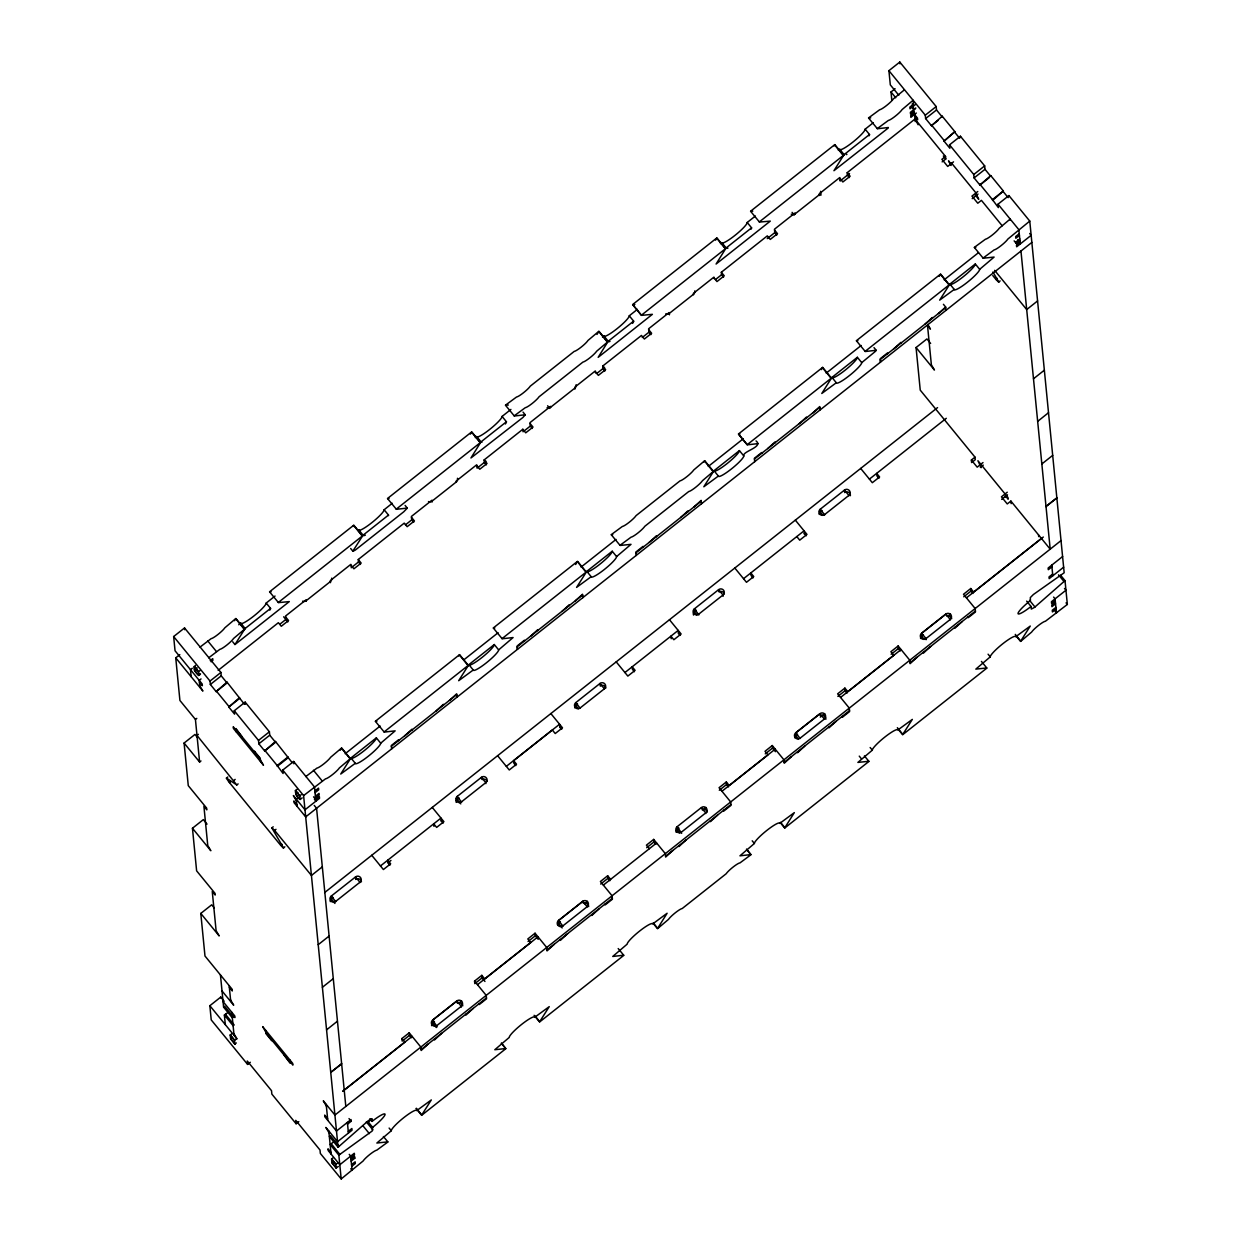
<?xml version="1.0" encoding="UTF-8"?>
<svg xmlns="http://www.w3.org/2000/svg" width="1241" height="1241" viewBox="0 0 1241 1241"><rect width="100%" height="100%" fill="white"/><g stroke="black" fill="none" stroke-linecap="round" stroke-linejoin="round"><path stroke-width="1.5" d="M334.853 1141.084L330.122 1144.466L338.855 1155.138L372.222 1130.985L372.641 1127.355L368.282 1122.019A16.288 2.513 -39.3 0 0 371.928 1118.994M350.66 548.491L352.925 551.283L355.159 550.182L403.744 511.804L407.296 508.127L405.109 505.413M471.642 432.178L480.36 442.851L470.944 457.976L522.911 417.472L525.238 414.82L523.05 412.105M873.99 347.62L876.162 350.288L875.696 351.141L861.735 362.636A16.288 2.513 -39.3 0 1 849.309 375.666A16.288 2.513 -39.3 0 1 836.31 382.74L821.79 393.49L831.315 378.35M284.841 846.796L283.413 848.146L280.714 845.354L228.623 781.582L226.405 778.185L227.786 776.975M226.42 778.045L236.783 784.964L196.993 735.417L198.358 734.331M200.204 670.388L198.389 671.831C187.453 659.979 201.011 670.916 198.793 675.507C196.187 673.398 191.781 668.356 195.442 665.393M915.424 108.494L913.997 109.642L912.275 103.717M713.373 471.658L703.818 486.782L718.368 476.048A16.288 2.513 -39.3 0 0 731.368 468.974A16.288 2.513 -39.3 0 0 743.793 455.943C741.901 451.336 763.944 447.117 756.048 440.927M338.328 1166.416L336.202 1168.076L335.815 1164.105L331.58 1158.97L332.914 1157.962M244.477 629.466L234.952 644.575L289.308 601.59L278.465 602.63L269.561 591.817L353.794 525.176L362.512 535.864L278.279 602.505M459.48 654.953L458.86 655.946M468.214 665.626L458.674 680.72L473.24 670A16.288 2.513 -39.3 0 0 486.239 662.927A16.288 2.513 -39.3 0 0 498.649 649.881L513.091 637.548L502.186 638.774L493.282 627.977L577.515 561.335L586.248 572.008L502.016 638.65M759.306 221.937L843.539 155.296L834.805 144.608L750.572 211.249L759.476 222.061L770.289 221.115L716.088 264.038L725.473 248.96L716.786 238.194M577.422 561.646L576.801 562.623M577.406 561.661L586.171 572.287M834.712 144.918L834.092 145.911M843.446 155.606L833.936 170.715L887.92 128.257L888.323 127.513L877.418 128.754L868.514 117.942L879.652 109.751A9.308 1.427 -39.3 0 0 886.617 105.469A9.308 1.427 -39.3 0 0 893.349 98.908L904.394 89.833M704.624 461L703.988 461.993M822.566 367.693L821.34 369.616M657.606 928.408L667.115 913.252L652.595 924.002A16.288 2.513 -39.3 0 0 639.596 931.076A16.288 2.513 -39.3 0 0 627.186 944.122L612.744 956.454L623.649 955.229M784.808 827.763L794.333 812.622L779.798 823.372A16.288 2.513 -39.3 0 0 766.798 830.446A16.288 2.513 -39.3 0 0 754.388 843.477L739.946 855.825L750.836 854.584L746.477 849.247M902.75 734.455L912.337 719.392L897.739 730.065A16.288 2.513 -39.3 0 0 884.74 737.138A16.288 2.513 -39.3 0 0 872.314 750.169L857.888 762.424L868.778 761.276M834.681 144.98L843.43 155.621M704.593 461.063L713.327 471.735M234.533 620.717L235.774 618.763L244.446 629.528M353.065 526.479L353.716 525.455L362.388 536.221L352.832 551.159M470.401 434.102L471.006 433.171M597.014 334.403L598.845 331.502L607.532 342.283L598.162 357.346L652.394 314.33L641.535 315.369L632.631 304.557L716.864 237.915L725.597 248.603L641.364 315.245L632.817 304.681L634.849 304.448M340.313 750.185L341.554 748.23L350.241 758.996L340.732 774.043L355.298 763.308A16.288 2.513 -39.3 0 0 368.298 756.234A16.288 2.513 -39.3 0 0 380.708 743.204L395.15 730.856L384.245 732.097L375.34 721.285L459.589 654.643L468.307 665.331L384.074 731.973M715.545 240.149L716.74 238.288M575.607 564.5L576.196 563.569M586.124 572.38L576.584 587.396L591.181 576.693A16.288 2.513 -39.3 0 0 604.181 569.619A16.288 2.513 -39.3 0 0 616.591 556.573L631.017 544.334L620.128 545.466L611.224 534.669L622.361 526.463A9.308 1.427 -39.3 0 0 629.327 522.182A9.308 1.427 -39.3 0 0 636.059 515.635L680.006 480.872A9.308 1.427 -39.3 0 0 686.956 476.591A9.308 1.427 -39.3 0 0 693.688 470.029L704.717 460.69L713.451 471.378L702.422 480.717A9.308 1.427 -39.3 0 1 695.689 487.263A9.308 1.427 -39.3 0 1 688.724 491.545L644.793 526.308A9.308 1.427 -39.3 0 1 638.045 532.87A9.308 1.427 -39.3 0 1 631.095 537.151L619.957 545.342M939.282 276.309L940.523 274.354L949.194 285.12L939.67 300.136L954.251 289.432A16.288 2.513 -39.3 0 0 967.251 282.359A16.288 2.513 -39.3 0 0 979.676 269.328L994.103 257.073L983.213 258.221L974.309 247.409L985.447 239.218A9.308 1.427 -39.3 0 0 992.397 234.937A9.308 1.427 -39.3 0 0 999.129 228.375L1010.158 219.052L1010.283 220.293M914.043 109.642L912.74 108.479M314.438 799.39L315.881 801.174L314.5 786.98L293.652 761.462L282.746 770.072L303.595 795.59L338.079 1147.227L368.422 1120.607L371.742 1118.73L372.067 1121.399A16.288 2.513 -39.3 0 1 385.067 1114.325A16.288 2.513 -39.3 0 1 372.641 1127.355M1026.664 601.125L1031.038 606.461L1031.302 609.098L1034.467 607.407L1065.011 580.633L1060.652 575.297M339.057 1146.42L330.385 1135.686L329.423 1136.492L338.079 1147.227M223.675 1007.087L224.637 1006.28L233.37 1016.953L232.331 1017.822L223.597 1007.134L220.448 974.961M486.317 464.863L484.378 462.49L484.13 459.93L522.833 429.262L525.734 432.83L533.01 427.075L530.093 423.522M515.806 765.588L513.867 763.215L513.603 760.655L552.323 729.987L555.223 733.54L562.483 727.8L550.849 713.559M173.647 636.555L184.537 627.946L220.914 672.451L221.239 675.849L227.056 682.969L216.167 691.594L210.35 684.474L210.024 681.061L173.647 636.555L175.043 650.765L202.19 683.993L202.361 685.699L199.46 682.131M898.794 95.247L890.309 84.869L888.913 70.675L899.803 62.05L936.179 106.555L936.505 109.968L942.322 117.088L942.245 116.235L931.433 125.698L938.243 120.315M200.964 760.966L199.615 762.036L195.426 719.439L179.914 700.451L175.741 657.854L179.821 654.628M891.783 99.947L891.007 91.958L895.087 88.732M208.752 657.777L219.859 649.338A9.308 1.427 -39.3 0 0 226.824 645.056A9.308 1.427 -39.3 0 0 233.556 638.495L244.586 629.171L235.852 618.483L224.823 627.822A9.308 1.427 -39.3 0 1 218.09 634.368A9.308 1.427 -39.3 0 1 211.125 638.65L200.018 647.104M238.737 624.766L240.77 623.153A16.288 2.513 -39.3 0 0 253.769 616.079A16.288 2.513 -39.3 0 0 266.195 603.048L275.037 596.052M358.029 530.388L358.711 529.845A16.288 2.513 -39.3 0 0 371.711 522.771A16.288 2.513 -39.3 0 0 384.136 509.741L392.296 503.272M475.287 437.608L476.653 436.537A16.288 2.513 -39.3 0 0 489.652 429.464A16.288 2.513 -39.3 0 0 502.078 416.433L510.92 409.421M602.49 336.978L603.855 335.908A16.288 2.513 -39.3 0 0 616.855 328.834A16.288 2.513 -39.3 0 0 629.265 315.788L637.44 309.335M720.432 243.67L721.797 242.6A16.288 2.513 -39.3 0 0 734.796 235.526A16.288 2.513 -39.3 0 0 747.206 222.48L755.381 216.027M838.373 150.363L839.738 149.277A16.288 2.513 -39.3 0 0 852.738 142.203A16.288 2.513 -39.3 0 0 865.148 129.173L873.323 122.704M192.308 668.232L190.494 669.675L191.192 676.764M245.315 628.83A16.288 2.513 -39.3 0 1 245.144 628.504L270.554 608.385L266.195 603.048M358.711 529.845L363.086 535.181L388.495 515.077L384.136 509.741M396.22 509.182L480.453 442.541L471.735 431.868L387.502 498.51L396.406 509.306L407.296 508.081M476.653 436.537L481.012 441.874L506.437 421.769L502.078 416.433M514.162 415.875L525.3 407.684A9.308 1.427 -39.3 0 0 532.265 403.403A9.308 1.427 -39.3 0 0 538.997 396.841L582.944 362.077A9.308 1.427 -39.3 0 0 589.894 357.796A9.308 1.427 -39.3 0 0 596.626 351.25L607.656 341.911L598.922 331.238L588.001 340.437A9.308 1.427 -39.3 0 1 581.176 347.123A9.308 1.427 -39.3 0 1 574.211 351.405L530.264 386.168A9.308 1.427 -39.3 0 1 523.531 392.714A9.308 1.427 -39.3 0 1 516.566 396.996L505.444 405.202L514.332 415.999L525.238 414.773M603.855 335.908L608.214 341.244L633.639 321.14L629.265 315.788M721.797 242.6L726.156 247.936L751.581 227.832L747.206 222.48M844.283 154.954A16.288 2.513 -39.3 0 1 844.097 154.629L869.507 134.509L865.148 129.173M877.247 128.63L888.385 120.424A9.308 1.427 -39.3 0 0 895.335 116.142A9.308 1.427 -39.3 0 0 902.067 109.596L913.097 100.257L913.485 104.228L909.855 107.114L910.025 108.805L915.47 104.508M197.102 667.891L194.372 670.031L198.731 675.383L200.158 674.375M210.241 660.615L212.738 658.63L212.909 660.336L211.094 661.779M198.731 675.383L200.546 673.941M915.811 108.045L910.367 112.357L910.537 114.063L914.167 111.194L914.322 112.76L910.692 115.63L910.863 117.337L916.308 113.024M201.042 678.92L199.227 680.347L199.925 687.452M604.894 370.997L602.955 368.624L602.707 366.064L641.457 335.458L644.374 339.01L651.634 333.271L648.717 329.703M218.137 670.373L278.372 622.703L281.288 626.271L288.548 620.516L285.647 616.963M302.618 601.156A3.49 3.428 -5.6 0 0 306.217 600.691L330.416 581.533A3.49 3.428 -5.6 0 0 331.657 578.182M360.448 564.438L358.509 562.064L358.261 559.505L404.24 523.128L407.157 526.68L414.416 520.941L411.516 517.373M428.486 501.566A3.49 3.428 -5.6 0 0 432.085 501.1L456.285 481.958A3.49 3.428 -5.6 0 0 457.448 478.266M547.064 407.715A3.49 3.428 -5.6 0 0 550.663 407.234L574.878 388.092A3.49 3.428 -5.6 0 0 576.119 384.726M665.703 313.895A3.49 3.428 -5.6 0 0 669.287 313.43L693.502 294.272A3.49 3.428 -5.6 0 0 694.743 290.921M723.519 277.193L721.579 274.819L721.331 272.26L767.326 235.868L770.242 239.435L777.502 233.68L774.586 230.128M849.387 177.603L847.448 175.229L847.2 172.67L914.974 119.058L945.533 156.444L945.782 158.988L942.152 161.873M280.482 623.711L285.849 619.461L285.508 616.063L306.093 599.775L306.232 601.264M351.203 567.758L358.773 561.77M405.419 524.865L411.717 519.886L411.376 516.473L431.961 500.201L432.132 502.016L432.085 501.1M477.071 468.183L485.945 461.156M523.671 431.31L530.326 426.051L529.985 422.638L550.57 406.365L550.663 407.234M596.781 373.463L604.553 367.32M642.264 337.474L648.934 332.216L648.593 328.803L669.163 312.53L669.38 314.656M715.545 279.504L721.843 274.525M767.233 238.613L774.787 232.625L774.462 229.228L795.031 212.94L795.186 214.166M840.141 180.922L849.542 173.492M210.024 681.061L220.914 672.451M931.433 125.698L925.615 118.578L925.29 115.18L936.179 106.555M210.35 684.474L221.239 675.849M925.615 118.578L936.505 109.968M216.167 691.594L226.979 682.116L244.399 704.19M195.426 719.439L196.792 718.368M234.27 710.736L258.5 740.412L258.842 743.809L264.659 750.929L275.549 742.32L269.731 735.199L269.406 731.787L245.16 702.111L234.27 710.736L234.596 714.149L228.778 707.029L239.591 697.551M989.449 177.494L979.925 185.049L990.737 175.57L990.814 176.424L984.997 169.303L984.671 165.891L960.425 136.231L949.536 144.84L949.861 148.253L944.044 141.133L954.856 131.655L942.245 116.235M228.778 707.029L239.668 698.404M944.044 141.133L954.856 131.655M207.014 824.117L203.338 819.618L192.448 828.243L210.83 850.737L207.759 845.478L203.912 806.278L206.813 809.846L206.658 808.139L188.275 785.646L184.087 743.049L194.992 734.424L197.366 737.356M945.533 156.444L941.888 159.313L947.721 166.434L953.522 161.842M258.5 740.412L269.406 731.787M979.925 185.049L974.107 177.928L973.766 174.516L984.671 165.891M258.842 743.809L269.731 735.199M974.107 177.928L984.997 169.303M264.659 750.929L275.471 741.466L292.162 762.641M229.399 782.559L230.748 781.473M977.768 191.502L971.951 196.109L977.784 203.229L981.414 200.344L1002.185 225.769M233.804 780.465L235.169 779.395M972.215 198.653L978.017 194.061M236.783 784.964L238.132 783.893M282.746 770.072L283.088 773.484L277.177 765.511L288.083 756.886M1031.038 606.461A16.288 2.513 -39.3 0 1 1018.023 613.535A16.288 2.513 -39.3 0 1 1030.449 600.504L1030.309 597.604L1033.412 594.486L1064.173 572.768L1029.766 221.084L1008.902 195.566L998.012 204.191L998.353 207.588L992.443 199.615L1003.348 191.005L990.737 175.57M277.27 766.364L288.16 757.739M992.536 200.468L1003.348 191.005M303.595 795.59L325.545 778.821A9.308 1.427 -39.3 0 0 332.604 774.524A9.308 1.427 -39.3 0 0 339.351 767.962L350.365 758.639L341.647 747.951L330.618 757.289A9.308 1.427 -39.3 0 1 323.885 763.836A9.308 1.427 -39.3 0 1 316.92 768.117L305.813 776.571M297.266 789.183L295.451 790.61C294.877 793.495 298.864 802.322 302.184 797.87M345.2 753.706L380.149 726.047M463.824 659.855L498.091 632.739M581.083 567.075L616.032 539.432M708.285 466.445L743.235 438.802M826.227 373.138L861.176 345.494M944.168 279.83L978.435 252.714M297.824 792.518L295.792 794.209L300.136 799.53L299.779 795.822L301.144 794.752M298.104 797.699L296.289 799.142L296.987 806.231M355.298 763.308L350.924 757.972L376.349 737.852L380.708 743.204M473.24 670L468.865 664.649L494.29 644.544L498.649 649.881M591.181 576.693L586.807 571.341L612.232 551.237L616.591 556.573M718.368 476.048L714.009 470.711L739.419 450.607L743.793 455.943M836.31 382.74L831.951 377.404L857.36 357.299L861.735 362.636M954.251 289.432L949.892 284.096L975.302 263.976L979.676 269.328M865.101 351.405L949.334 284.763L940.6 274.075L856.368 340.717L865.272 351.529L876.162 350.288M983.043 258.097L994.165 249.891A9.308 1.427 -39.3 0 0 1001.13 245.609A9.308 1.427 -39.3 0 0 1007.863 239.063L1029.766 221.084M314.904 790.982L318.534 788.097L318.704 789.803L315.074 792.673M1019.28 233.696L1015.65 236.581L1015.821 238.272L1019.45 235.402M283.475 847.882L271.841 827.887L273.206 826.816M315.416 796.226L319.046 793.356L319.216 795.062L315.586 797.932M1019.792 238.955L1016.162 241.824L1016.332 243.531L1019.962 240.661M271.841 827.887L274.618 830.415L275.983 829.329M1031.178 235.309L1016.643 246.804L1016.488 245.097L1020.118 242.228L1017.93 239.544M943.424 304.309L945.611 306.977L938.429 313.585M391.349 746.322L456.704 694.619L456.952 697.178M635.842 552.928L701.196 501.224M754.419 459.061L819.774 407.358L820.037 409.918L819.743 406.567L812.56 413.16M945.642 307.784L880.288 359.487L880.536 362.046L880.257 358.696L887.517 352.94L887.594 353.794M305.689 816.888L1031.876 242.398M280.714 845.354L282.079 844.283M992.769 275.533L995.98 279.458L997.345 278.387M229.383 987.402L232.3 990.954L232.129 989.263L204.982 956.02L200.794 913.423L211.684 904.813L214.135 907.807M975.007 457.169L971.377 460.039L971.625 462.583L975.255 459.713L975.007 457.169L920.248 390.139L916.06 347.542L926.949 338.917L930.626 343.416M995.98 279.458L998.726 282.265L1000.106 280.9M322.319 866.838L311.429 875.463L274.618 830.415M1037.585 300.942L1026.695 309.567L994.63 270.336M324.63 892.574L937.56 407.606M456.223 802.4A3.49 3.428 -5.6 0 1 457.448 799.033L457.184 796.458L481.415 777.331A3.49 3.428 -5.6 0 1 486.317 777.843A3.49 3.428 -5.6 0 1 485.774 782.683L485.867 783.629M330.292 901.633A3.49 3.428 -5.6 0 1 331.595 898.624L333.1 897.429M457.448 799.033L458.968 797.839M574.738 707.835A3.49 3.428 -5.6 0 1 576.041 705.183L577.546 703.988M693.517 615.055A3.49 3.428 -5.6 0 1 694.665 611.363L696.185 610.169M819.231 514.441A3.49 3.428 -5.6 0 1 820.534 511.788L822.054 510.594M380.46 865.954L440.974 818.083L441.3 821.48M506.328 766.364L559.582 724.248L559.908 727.645M624.937 672.529L678.191 630.397L678.517 633.81M722.991 594.997L698.761 614.124A3.49 3.428 -5.6 0 1 693.874 613.643A3.49 3.428 -5.6 0 1 694.417 608.819L718.617 589.661A3.49 3.428 -5.6 0 1 723.534 590.173A3.49 3.428 -5.6 0 1 722.991 594.997L723.115 596.285M743.545 578.694L804.059 530.822L804.385 534.235M869.414 479.119L946.294 418.295M389.938 865.163L387.999 862.79L390.962 860.447M250.325 1062.265L247.611 1064.421L211.234 1019.916L209.853 1005.722L220.743 997.097L224.14 1001.254M225.319 1024.663L224.373 1015.045L227.258 1012.966M318.223 944.68L329.113 936.055M1033.489 378.784L1044.379 370.159M231.571 1033.939L230.221 1035.025L234.409 1039.942L234.937 1044.007L236.302 1042.936M231.943 1037.6L230.624 1038.826L234.906 1044.069M235.945 1039.275L234.58 1040.361L230.174 1034.963L230.578 1038.639L234.89 1043.852M983.012 462.552L977.194 467.159L971.377 460.039M333.286 978.653L322.396 987.278M1037.662 421.382L1048.505 412.71M980.359 467.407L983.26 465.111M326.569 1029.859L337.428 1021.203M1041.835 463.979L1052.725 455.354M1007.258 492.227L1001.44 496.819L1007.258 503.939L1010.888 501.069L1050.196 549.158L1020.955 250.992M1001.689 499.378L1007.506 494.787M409.189 1032.807L409.452 1035.366L402.177 1041.106L401.929 1038.546L409.189 1032.807L420.854 1047.078L421.195 1050.475L428.362 1043.883M481.818 975.348L482.066 977.908L474.807 983.648L474.543 981.104L481.818 975.348L484.719 978.916L530.714 942.524L527.797 938.972L535.057 933.216L546.723 947.488M610.588 879.326L607.671 875.774L600.411 881.513L612.077 895.785L612.402 899.198L605.143 904.937L605.065 904.084M672.839 850.473L665.657 857.066L665.331 853.653L653.697 839.412L646.421 845.152L649.338 848.72M791.448 756.622L784.265 763.231L783.909 759.787L772.274 745.546L765.014 751.301L767.915 754.854L729.212 785.522L726.311 781.97L719.051 787.709L730.685 801.95L731.011 805.362L723.751 811.102L723.674 810.249M917.316 657.047L910.134 663.64L909.777 660.212L898.143 645.972L890.883 651.711L893.784 655.279L847.805 691.656L844.888 688.103L837.628 693.843L849.294 708.115L849.62 711.527L842.36 717.267L842.282 716.414M1041.447 538.454L973.673 592.081L970.757 588.513L963.497 594.268L975.162 608.524L975.488 611.937L968.228 617.677L968.151 616.839M247.611 1064.421L247.269 1061.008L271.515 1090.684L271.857 1094.097L296.103 1123.757L298.817 1121.616M528.045 941.531L535.321 935.776L535.057 933.216M600.675 884.073L607.935 878.333L607.671 875.774M646.685 847.712L653.945 841.972L653.697 839.412M719.299 790.269L726.559 784.514L726.311 781.97M765.263 753.845L772.523 748.106L772.274 745.546M837.877 696.403L845.137 690.663L844.888 688.103M891.131 654.271L898.391 648.531L898.143 645.972M963.745 596.812L971.005 591.073L970.757 588.513M343.09 1090.963L404.845 1042.114L401.929 1038.546M436.305 1027.532L433.031 1023.515L432.675 1020.086L456.905 1000.96L461.264 1006.311L437.049 1025.423A3.49 3.428 -5.6 0 1 432.132 1024.911A3.49 3.428 -5.6 0 1 432.675 1020.086L456.89 1000.944A3.49 3.428 -5.6 0 1 461.792 1001.456A3.49 3.428 -5.6 0 1 461.249 1006.28L461.326 1007.072M562.949 926.174L558.574 920.527L582.774 901.385L587.133 906.721L562.918 925.848A3.49 3.428 -5.6 0 1 558 925.336A3.49 3.428 -5.6 0 1 558.543 920.512L582.758 901.354A3.49 3.428 -5.6 0 1 587.66 901.866A3.49 3.428 -5.6 0 1 587.117 906.69L587.148 907.016M798.289 738.938L796.117 736.27L795.76 732.826L819.991 713.715L824.35 719.051L800.119 738.178A3.49 3.428 -5.6 0 1 795.217 737.65A3.49 3.428 -5.6 0 1 795.76 732.826L819.96 713.684A3.49 3.428 -5.6 0 1 824.862 714.195A3.49 3.428 -5.6 0 1 824.334 719.02L824.365 719.346M924.157 639.363L921.985 636.68L921.629 633.251L945.859 614.124L950.218 619.461L925.988 638.588A3.49 3.428 -5.6 0 1 921.086 638.076A3.49 3.428 -5.6 0 1 921.629 633.251L945.828 614.109A3.49 3.428 -5.6 0 1 950.73 614.621A3.49 3.428 -5.6 0 1 950.203 619.445L950.249 619.926M342.78 1091.258L412.121 1036.39M477.475 984.687L537.989 936.815M603.343 885.112L656.598 842.98M721.952 791.262L775.206 749.145M840.56 697.426L901.075 649.555M966.429 597.852L1043.309 537.027M434.443 1021.452L432.923 1022.646A3.49 3.428 -5.6 0 0 431.635 1025.655M560.312 921.861L558.791 923.056A3.49 3.428 -5.6 0 0 557.566 925.01M678.936 828.057L677.431 829.252A3.49 3.428 -5.6 0 0 676.128 832.261M797.529 734.191L796.008 735.386A3.49 3.428 -5.6 0 0 794.721 737.697M923.382 634.616L921.877 635.811A3.49 3.428 -5.6 0 0 920.574 638.463M458.689 1003.224L461.59 1000.929M584.558 903.634L587.458 901.338M703.166 809.799L706.067 807.503M820.317 717.112L824.676 713.668M947.643 616.389L950.544 614.093M1061.086 540.549L334.93 1115.054L323.296 1100.814L326.367 1106.072M421.087 1049.607L486.441 997.904M546.955 950.017L612.309 898.313L612.061 895.754M665.579 856.212L730.933 804.509M784.157 762.346L849.511 710.643M910.025 662.772L975.379 611.068M1062.653 556.526L1048.133 568.006L1048.288 569.712L1051.918 566.842M347.558 1124.113L351.187 1121.244L351.017 1119.537L336.497 1131.032L324.847 1116.791L324.692 1115.085L327.593 1118.637M348.256 1131.358L351.886 1128.488L352.056 1130.194L337.536 1141.673L325.902 1127.433L328.974 1132.707M1052.632 574.087L1049.002 576.956L1049.172 578.663L1063.692 567.168M333.271 1161.623L331.968 1162.848L336.202 1168.076M337.288 1163.298L335.923 1164.384L331.564 1158.985L331.905 1162.662L336.264 1167.936M350.862 1157.837L354.492 1154.968L354.321 1153.261L339.801 1164.756L328.167 1150.516L327.996 1148.809L330.897 1152.362M1055.238 600.566L1051.608 603.436L1051.437 601.73L1065.957 590.235L1064.499 588.467M351.017 1159.404L354.647 1156.534L354.802 1158.225L351.172 1161.111M1055.377 602.133L1051.747 605.003L1051.918 606.709L1055.548 603.824M416.309 1108.26L421.738 1114.992L431.31 1099.929L416.712 1110.633A16.288 2.513 -39.3 0 0 403.713 1117.707A16.288 2.513 -39.3 0 0 391.303 1130.737L376.861 1143.039L387.766 1141.844M1015.278 634.384L1020.691 641.116L1030.263 626.053L1015.681 636.757A16.288 2.513 -39.3 0 0 1002.681 643.831A16.288 2.513 -39.3 0 0 990.256 656.861L975.829 669.116L986.719 667.968M351.529 1164.647L355.159 1161.778L355.329 1163.484L351.699 1166.354M1055.905 607.376L1052.275 610.246L1052.43 611.953L1056.06 609.083M296.103 1123.757L295.761 1120.359L320.007 1150.019L320.333 1153.432L341.197 1178.95L363.101 1161.002A9.308 1.427 -39.3 0 1 369.849 1154.44A9.308 1.427 -39.3 0 1 376.799 1150.159L387.937 1141.968L383.391 1136.508M1065.011 580.633L1067.353 604.445L1045.418 621.245A9.308 1.427 -39.3 0 0 1038.36 625.542A9.308 1.427 -39.3 0 0 1031.628 632.088L1020.598 641.426L1016.239 636.09M339.832 1154.394L331.176 1143.675M868.684 118.066L870.732 117.833M750.743 211.373L752.791 211.141M974.48 247.533L975.845 247.378M856.538 340.841L857.903 340.686M505.614 405.326L508.329 405.016M739.962 433.993L738.597 434.148L747.33 444.836L758.235 443.595M387.673 498.634L389.038 498.479M611.41 534.793L612.759 534.638M269.731 591.941L271.096 591.786M493.468 628.101L494.833 627.946M375.527 721.409L376.892 721.254M954.934 132.508L959.665 138.294M1003.426 191.859L1008.157 197.645M1029.704 233.494L1031.147 235.278M888.913 70.675L925.29 115.18M949.536 144.84L973.766 174.516M998.012 204.191L1018.892 229.725M931.355 124.845L943.967 140.28M979.847 184.195L992.443 199.615M912.368 111.861L917.456 118.097L917.626 119.803L914.726 116.235L915.222 121.602M1018.085 241.235L1020.257 243.903L1018.861 229.694M1014.145 240.863L1016.332 243.531M915.082 119.927L915.998 121.044M916.541 121.711L918.123 124.767M891.007 91.958L895.723 97.744M943.331 156.009L945.782 158.988M951.087 165.503L948.512 160.849L951.428 164.417L951.258 162.711L975.504 192.371L978.746 199.351L975.147 194.93M839.738 149.277L844.097 154.629M847.2 172.67L850.116 176.238L842.856 181.977L839.94 178.425M927.818 324.444L930.44 329.144L927.523 325.576L931.37 364.776L934.442 370.035L916.06 347.542M792.099 212.351L794.271 215.019M1058.526 574.816L1063.971 581.486M774.834 232.688L776.773 235.061M1066.05 602.847L1067.353 604.445M1053.609 597.076L1055.067 598.86L1056.463 613.054L1055.16 611.456M1029.534 600.334L1034.994 607.004M822.535 367.755L831.268 378.427M721.331 272.26L724.248 275.812L716.988 281.567L714.071 278M878.876 478.328L876.937 475.955L876.689 473.395L879.605 476.963L872.33 482.702L860.68 468.431M971.005 591.073L972.944 593.446M988.084 654.193L990.256 656.861M981.445 661.422L986.89 668.092L902.657 734.734L898.298 729.398M921.644 633.282L926.019 638.619M819.51 511.276L822.783 515.279M648.965 332.262L650.905 334.636M795.326 520.134L806.976 534.406L799.716 540.161L796.815 536.593M804.323 533.397L806.262 535.771M898.391 648.531L900.33 650.905M602.707 366.064L605.624 369.632L598.364 375.371L595.447 371.804M897.336 727.691L902.796 734.377M753.008 577.903L751.069 575.529L750.821 572.985L753.737 576.538L746.477 582.293L734.812 568.021M845.137 690.663L847.076 693.036M870.143 747.501L872.314 750.169M864.419 755.94L868.964 761.4L784.715 828.042L780.356 822.705M859.253 756.126L861.425 758.794M722.96 594.982L718.601 589.63L718.772 591.259M547.622 405.76L549.81 408.429M795.776 732.857L800.15 738.488M693.641 610.851L696.915 614.869M530.341 426.066L532.28 428.44M669.457 619.724L681.123 633.996L673.847 639.736L670.947 636.183L671.195 638.727M678.455 632.988L680.394 635.361M772.523 748.106L775.439 751.674M780.48 822.333L784.855 827.685M484.13 459.93L487.03 463.482L479.771 469.238L476.87 465.67M634.384 671.722L632.445 669.349L632.196 666.789L635.097 670.357L627.837 676.097L616.203 661.856M726.559 784.514L728.498 786.887M752.201 840.809L754.388 843.477M746.648 849.371L751.022 854.708L739.977 862.898A9.308 1.427 -39.3 0 0 732.919 867.195A9.308 1.427 -39.3 0 0 726.187 873.742L682.24 908.505A9.308 1.427 -39.3 0 0 675.29 912.787A9.308 1.427 -39.3 0 0 668.542 919.348L657.528 928.687L653.154 923.335M575.033 704.702L578.306 708.704M679.696 832.773L677.508 830.105L677.167 826.692L701.382 807.55A3.49 3.428 -5.6 0 1 706.284 808.062A3.49 3.428 -5.6 0 1 705.741 812.886L705.803 813.522M411.764 519.932L413.703 522.306M559.831 726.792L561.77 729.165M653.945 841.972L655.884 844.345M459.449 655L468.183 665.688M358.261 559.505L361.162 563.073L353.902 568.812L351.001 565.26M653.293 922.978L657.652 928.315M513.603 760.655L516.52 764.208L509.26 769.963L497.594 755.691M607.935 878.333L609.874 880.707M618.189 948.543L623.82 955.353L539.587 1021.995L534.126 1015.309M457.184 796.458L461.605 802.151M456.424 798.537L460.783 803.873M562.173 927.942L558.9 923.94L558.543 920.512M283.662 616.793L287.834 621.896M432.24 807.395L443.906 821.666L436.646 827.406L433.73 823.853L433.978 826.397M441.238 820.658L443.192 823.031M535.321 935.776L538.222 939.344M240.77 623.153L245.144 628.504M232.719 641.799L234.89 644.482M535.352 1016.286L539.68 1021.684L549.251 1006.637L534.654 1017.325A16.288 2.513 -39.3 0 0 521.654 1024.383A16.288 2.513 -39.3 0 0 509.244 1037.429L494.802 1049.731L505.707 1048.536L501.333 1043.185M207.65 640.79L216.384 651.478M313.446 770.258L322.179 780.946M482.066 977.908L484.967 981.476M371.726 855.266L383.391 869.538L390.651 863.798L387.75 860.23L387.999 862.79M474.543 981.104L486.208 995.375L486.55 998.772L479.274 1004.527L479.197 1003.674M313.554 796.831L315.741 799.499L319.371 796.629L319.542 798.32L304.991 809.784L293.357 795.543L296.428 800.817M314.252 805.425L316.579 808.279L345.82 1106.445M216.089 690.741L228.701 706.176M264.581 750.076L277.177 765.511M299.81 795.962L295.42 790.439L299.764 795.76M501.519 1043.309L505.878 1048.661L421.645 1115.302L416.185 1108.616M236.085 729.444L260.331 759.12M199.817 685.823L202.888 691.082L175.741 657.854M236.162 730.297L233.246 726.745L233.417 728.451L263.48 765.232L260.408 759.973M296.801 804.509L293.884 800.941L294.055 802.648L305.705 816.919M432.706 1020.118L437.189 1026.865M330.556 898.112L334.93 903.448M184.087 743.049L199.615 762.036M409.452 1035.366L411.392 1037.74M389.116 1128.069L391.303 1130.737M369.88 1118.73L372.067 1121.399M200.794 913.423L219.176 935.931L216.105 930.657L212.258 891.472L215.174 895.04L215.003 893.334L196.621 870.841L192.448 828.243M366.359 1121.895L372.905 1129.915M362.806 1125.634L369.353 1133.638M349 1118.575L351.187 1121.244M265.729 1031.876L262.658 1026.617L292.721 1063.397L292.892 1065.104L289.975 1061.551M265.822 1032.729L290.053 1062.405M230.624 999.967L233.696 1005.226L222.015 990.938M352.63 1155.557L354.802 1158.225M349.233 1154.347L350.691 1156.131L352.087 1170.325L350.784 1168.743M223.054 1001.58L234.735 1015.883L234.906 1017.589L231.989 1014.021M225.428 1014.254L234.146 1024.942L233.106 1025.718L224.373 1015.045M233.929 1033.691L237 1038.95L209.853 1005.722M992.924 271.996L998.741 281.986M1051.763 565.136L1052.802 575.793M1008.902 195.566L1009.011 196.636M1038.546 534.918L1038.717 536.624M1010.888 501.069L1011.151 503.629M1005.412 497.362L1005.241 495.655L1008.157 499.223L1007.987 497.517L977.924 460.721L981.166 467.686M960.425 136.231L960.503 137.084M945.611 306.977L945.937 310.39M932.379 318.363L932.301 317.51L925.119 324.118M962.085 621.617L954.918 628.21L954.825 627.372M899.803 62.05L899.989 63.818M900.904 343.261L900.826 342.407L893.644 349M930.626 646.514L923.444 653.107L923.366 652.254M925.988 638.588L926.096 639.704M840.11 180.597L839.816 177.51L819.246 193.798L819.448 195.489M848.891 495.733L848.86 495.423A3.49 3.428 -5.6 0 0 849.387 490.598A3.49 3.428 -5.6 0 0 844.485 490.086L820.27 509.198A3.49 3.428 -5.6 0 0 819.743 514.053A3.49 3.428 -5.6 0 0 824.644 514.565L848.86 495.423L844.469 490.055L844.718 492.615M824.676 514.891L820.27 509.198L820.534 511.788M806.51 417.953L806.433 417.1L799.251 423.693M836.232 721.207L829.05 727.8L828.957 726.947M819.96 713.684L820.13 715.437M775.036 442.851L774.958 441.998L767.776 448.59M804.757 746.089L797.575 752.698L797.498 751.844M761.726 453.384L761.648 452.531L754.388 458.27L754.714 461.683M714.087 278.589L713.947 277.1L693.378 293.372L693.548 294.753M701.475 503.815L701.134 500.402L693.952 506.995M669.287 313.43L669.411 314.547M698.854 614.947L694.402 608.788L694.665 611.363M687.902 511.788L687.824 510.935L680.642 517.528M717.624 815.042L710.441 821.635L710.364 820.782M701.413 807.86L705.741 812.886L681.542 832.044A3.49 3.428 -5.6 0 1 676.64 831.517A3.49 3.428 -5.6 0 1 677.167 826.692L681.666 833.316M656.442 536.686L656.349 535.833L649.183 542.426M686.149 839.94L678.982 846.533L678.889 845.679M643.117 547.219L643.04 546.366L635.78 552.105L636.121 555.518M595.54 372.905L595.339 370.935L574.769 387.208L574.971 389.054M604.383 689.127L604.351 688.817A3.49 3.428 -5.6 0 0 604.894 683.993A3.49 3.428 -5.6 0 0 599.992 683.465L575.793 702.623A3.49 3.428 -5.6 0 0 575.25 707.448A3.49 3.428 -5.6 0 0 580.152 707.959L604.351 688.817L599.992 683.465L600.241 686.025M575.343 600.83L582.525 594.237L582.867 597.65L582.572 595.028L517.218 646.747L517.466 649.291L517.171 645.94L524.431 640.201L524.524 641.054M580.183 708.285L575.793 702.623L576.041 705.183M569.293 605.624L569.216 604.77L562.033 611.363M599.015 908.877L591.833 915.47L591.755 914.617M582.758 901.354L582.898 902.796M522.833 429.262L523.082 431.821M537.834 630.521L537.741 629.668L530.574 636.261M567.54 933.775L560.374 940.368L560.28 939.515M554.231 944.308L547.048 950.901L546.707 947.472M476.978 467.221L476.73 464.77L456.161 481.043L456.316 482.268M481.555 778.774L481.415 777.331L485.758 782.652L461.543 801.795A3.49 3.428 -5.6 0 1 456.657 801.314A3.49 3.428 -5.6 0 1 457.2 796.489M456.998 697.225L456.657 693.812L449.475 700.42M443.425 705.198L443.347 704.345L436.165 710.953M473.147 1008.452L465.964 1015.06L465.887 1014.207M456.89 1000.944L456.998 1002.061M411.965 730.096L411.888 729.243L404.706 735.851M441.672 1033.35L434.505 1039.942L434.412 1039.089M398.656 740.629L398.563 739.776L391.303 745.531L391.644 748.928M351.079 566.485L350.862 564.345L330.292 580.633L330.525 582.649M359.937 882.584L359.906 882.258A3.49 3.428 -5.6 0 0 360.448 877.434A3.49 3.428 -5.6 0 0 355.546 876.922L331.316 896.033A3.49 3.428 -5.6 0 0 330.804 900.888A3.49 3.428 -5.6 0 0 335.706 901.4L359.906 882.258L355.515 876.891L355.779 879.45M335.737 901.726L331.316 896.033L331.595 898.624M347.387 1122.407L348.426 1133.064M338.855 1155.138L341.197 1178.95M293.652 761.462L293.869 763.804M326.197 1104.381L327.764 1120.344M328.803 1131.001L331.068 1154.068M275.471 741.466L275.549 742.32M260.579 761.679L260.238 758.267L254.421 751.146L254.498 751.999M289.805 1059.845L290.146 1063.258L284.236 1055.284M245.16 702.111L245.361 704.252M241.902 736.565L235.992 728.591L236.333 732.004M271.639 1039.849L271.717 1040.703L265.9 1033.582L265.558 1030.17M226.979 682.116L227.056 682.969M229.182 985.649L230.748 1001.611M231.788 1012.268L234.053 1035.335M184.537 627.946L184.723 629.714M220.743 997.097L220.82 997.997M270.554 608.385A16.288 2.513 -39.3 0 1 269.824 610.122M388.495 515.077A16.288 2.513 -39.3 0 1 388.402 515.62M365.35 535.166A16.288 2.513 -39.3 0 1 363.086 535.181M506.437 421.769A16.288 2.513 -39.3 0 1 505.351 423.988M481.958 442.277A16.288 2.513 -39.3 0 1 481.012 441.874M633.639 321.14A16.288 2.513 -39.3 0 1 632.553 323.358M609.983 341.415A16.288 2.513 -39.3 0 1 608.214 341.244M751.581 227.832A16.288 2.513 -39.3 0 1 751.115 229.104M727.924 248.107A16.288 2.513 -39.3 0 1 726.156 247.936M869.507 134.509A16.288 2.513 -39.3 0 1 869.057 135.796M846.92 154.349A16.288 2.513 -39.3 0 1 846.362 154.598M376.349 737.852A16.288 2.513 -39.3 0 1 363.923 750.898A16.288 2.513 -39.3 0 1 350.924 757.972M494.29 644.544A16.288 2.513 -39.3 0 1 481.865 657.575A16.288 2.513 -39.3 0 1 468.865 664.649M612.232 551.237A16.288 2.513 -39.3 0 1 599.806 564.267A16.288 2.513 -39.3 0 1 586.807 571.341M739.419 450.607A16.288 2.513 -39.3 0 1 727.009 463.638A16.288 2.513 -39.3 0 1 714.009 470.711M857.36 357.299A16.288 2.513 -39.3 0 1 844.95 370.33A16.288 2.513 -39.3 0 1 831.951 377.404M975.302 263.976A16.288 2.513 -39.3 0 1 962.892 277.022A16.288 2.513 -39.3 0 1 949.892 284.096M820.611 191.347A3.49 3.428 -5.6 0 1 819.37 194.697L795.155 213.84A3.49 3.428 -5.6 0 1 791.246 214.166M820.503 192.944A3.49 3.428 -5.6 0 1 820.844 195.302M457.386 1003.317A3.49 3.428 -5.6 0 1 462.784 1005.815M583.828 903.417A3.49 3.428 -5.6 0 1 588.668 906.597M356.043 879.295A3.49 3.428 -5.6 0 1 361.441 881.808M482.191 779.55A3.49 3.428 -5.6 0 1 487.061 781.225M821.046 715.747A3.49 3.428 -5.6 0 1 825.87 719.268M946.914 616.172A3.49 3.428 -5.6 0 1 951.692 618.639M719.128 592.035A3.49 3.428 -5.6 0 1 724.387 593.865M845.897 492.025A3.49 3.428 -5.6 0 1 850.395 495.671M702.158 809.753A3.49 3.428 -5.6 0 1 707.23 812.079M600.784 685.684A3.49 3.428 -5.6 0 1 605.841 688.01M822.659 367.383L738.426 434.024L747.16 444.712L831.392 378.071L822.659 367.383M341.601 1063.785L330.711 1072.41L341.647 1063.847M1056.867 497.905L1045.977 506.514L1056.867 497.905"/></g></svg>
